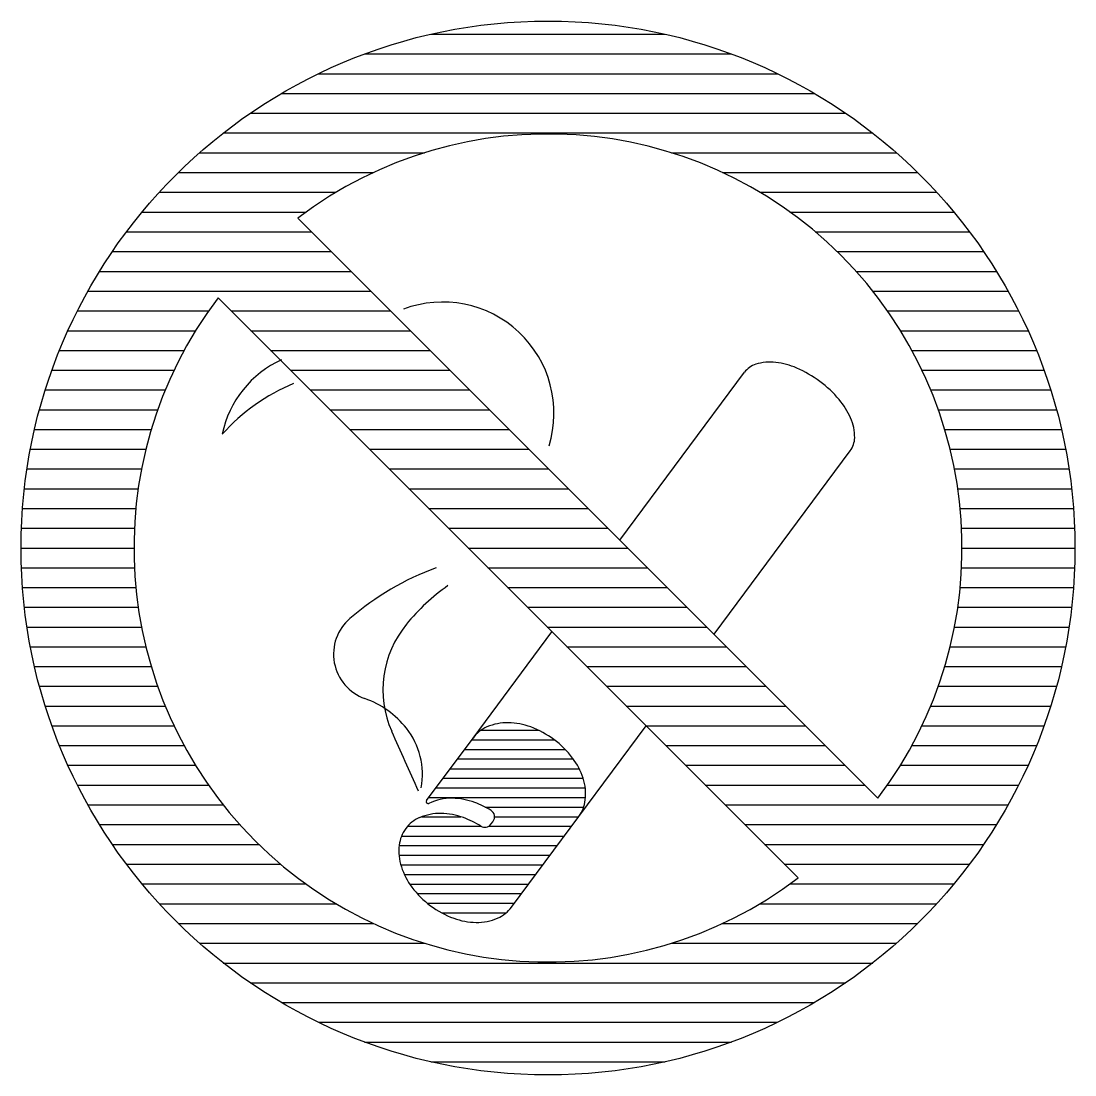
# Model space of a CAD drawing. Header units: millimetres. Extents: x -3 to 2253, y -3 to 1300.
# Drawn here: x 100 to 110, y 400 to 410 of the extents above; entities that cross this region are included whole.
import ezdxf

# ---------------------------------------------------------------- set-up
doc = ezdxf.new("R2010")
doc.units = ezdxf.units.MM
doc.layers.add('ROOD', color=1, linetype='Continuous')
doc.layers.add('VEILIG', color=7, linetype='Continuous')

# ---------------------------------------------------------------- blocks, each defined once
blk = doc.blocks.new('*X299')
at = {"color": 0}
for p, q in [((7.366, 97.271), (7.909, 97.271)), ((7.276, 97.18), (8.061, 97.18)), ((7.208, 97.089), (8.164, 97.089)), ((7.073, 96.906), (8.296, 96.906)), ((7.14, 96.998), (8.241, 96.998)), ((7.005, 96.815), (8.333, 96.815)), ((6.937, 96.724), (8.353, 96.724)), ((6.869, 96.633), (8.356, 96.633)), ((7.404, 96.541), (8.339, 96.541)), ((6.804, 96.45), (7.173, 96.45)), ((7.494, 96.45), (8.291, 96.45)), ((6.668, 96.359), (7.366, 96.359)), ((7.437, 96.359), (8.223, 96.359)), ((6.611, 96.267), (8.155, 96.267)), ((6.588, 96.176), (8.087, 96.176)), ((6.587, 96.085), (8.02, 96.085)), ((6.603, 95.994), (7.952, 95.994)), ((6.637, 95.903), (7.884, 95.903)), ((6.688, 95.811), (7.817, 95.811)), ((6.76, 95.72), (7.749, 95.72)), ((6.856, 95.629), (7.681, 95.629)), ((6.993, 95.538), (7.603, 95.538))]:
    blk.add_line(p, q, dxfattribs=at)
blk = doc.blocks.new('*X298')
at = {"color": 0}
for p, q in [((6.889, 103.875), (9.111, 103.875)), ((6.26, 103.688), (9.74, 103.688)), ((5.821, 103.5), (10.179, 103.5)), ((5.47, 103.312), (10.53, 103.312)), ((5.174, 103.125), (10.826, 103.125)), ((4.918, 102.938), (11.082, 102.938)), ((4.693, 102.75), (6.829, 102.75)), ((9.171, 102.75), (11.307, 102.75)), ((4.492, 102.562), (6.344, 102.562)), ((9.656, 102.562), (11.508, 102.562)), ((4.311, 102.375), (5.989, 102.375)), ((10.011, 102.375), (11.689, 102.375)), ((4.148, 102.188), (5.704, 102.188)), ((10.296, 102.188), (11.852, 102.188)), ((4, 102), (5.758, 102)), ((10.536, 102), (12, 102)), ((3.866, 101.812), (5.945, 101.812)), ((10.743, 101.812), (12.134, 101.812)), ((3.744, 101.625), (6.133, 101.625)), ((10.923, 101.625), (12.256, 101.625)), ((3.634, 101.438), (6.32, 101.438)), ((11.081, 101.438), (12.366, 101.438)), ((3.535, 101.25), (4.78, 101.25)), ((4.992, 101.25), (6.508, 101.25)), ((11.22, 101.25), (12.465, 101.25)), ((3.445, 101.062), (4.656, 101.062)), ((5.18, 101.062), (6.695, 101.062)), ((11.344, 101.062), (12.555, 101.062)), ((3.365, 100.875), (4.548, 100.875)), ((5.367, 100.875), (6.883, 100.875)), ((11.452, 100.875), (12.635, 100.875)), ((3.293, 100.688), (4.452, 100.688)), ((5.555, 100.688), (7.07, 100.688)), ((11.548, 100.688), (12.707, 100.688)), ((3.23, 100.5), (4.369, 100.5)), ((5.742, 100.5), (7.258, 100.5)), ((11.631, 100.5), (12.77, 100.5)), ((3.175, 100.312), (4.297, 100.312)), ((5.93, 100.312), (7.445, 100.312)), ((11.703, 100.312), (12.825, 100.312)), ((3.128, 100.125), (4.236, 100.125)), ((6.117, 100.125), (7.633, 100.125)), ((11.764, 100.125), (12.872, 100.125)), ((3.089, 99.938), (4.185, 99.938)), ((6.305, 99.938), (7.82, 99.938)), ((11.815, 99.938), (12.911, 99.938)), ((3.057, 99.75), (4.144, 99.75)), ((6.492, 99.75), (8.008, 99.75)), ((11.856, 99.75), (12.943, 99.75)), ((3.032, 99.562), (4.112, 99.562)), ((6.68, 99.562), (8.195, 99.562)), ((11.888, 99.562), (12.968, 99.562)), ((3.014, 99.375), (4.089, 99.375)), ((6.867, 99.375), (8.383, 99.375)), ((11.911, 99.375), (12.986, 99.375)), ((3.004, 99.188), (4.076, 99.188)), ((7.055, 99.188), (8.57, 99.188)), ((11.924, 99.188), (12.996, 99.188)), ((3, 99), (4.071, 99)), ((7.242, 99), (8.758, 99)), ((11.929, 99), (13, 99)), ((3.004, 98.812), (4.076, 98.812)), ((7.43, 98.812), (8.945, 98.812)), ((11.924, 98.812), (12.996, 98.812)), ((3.014, 98.625), (4.089, 98.625)), ((7.617, 98.625), (9.133, 98.625)), ((11.911, 98.625), (12.986, 98.625)), ((3.032, 98.438), (4.112, 98.438)), ((7.805, 98.438), (9.32, 98.438)), ((11.888, 98.438), (12.968, 98.438)), ((3.057, 98.25), (4.144, 98.25)), ((7.992, 98.25), (9.508, 98.25)), ((11.856, 98.25), (12.943, 98.25)), ((3.089, 98.062), (4.185, 98.062)), ((8.18, 98.062), (9.695, 98.062)), ((11.815, 98.062), (12.911, 98.062)), ((3.128, 97.875), (4.236, 97.875)), ((8.367, 97.875), (9.883, 97.875)), ((11.764, 97.875), (12.872, 97.875)), ((3.175, 97.688), (4.297, 97.688)), ((8.555, 97.688), (10.07, 97.688)), ((11.703, 97.688), (12.825, 97.688)), ((3.23, 97.5), (4.369, 97.5)), ((8.742, 97.5), (10.258, 97.5)), ((11.631, 97.5), (12.77, 97.5)), ((3.293, 97.312), (4.452, 97.312)), ((8.93, 97.312), (10.445, 97.312)), ((11.548, 97.312), (12.707, 97.312)), ((3.365, 97.125), (4.548, 97.125)), ((9.117, 97.125), (10.633, 97.125)), ((11.452, 97.125), (12.635, 97.125)), ((3.445, 96.938), (4.656, 96.938)), ((9.305, 96.938), (10.82, 96.938)), ((11.344, 96.938), (12.555, 96.938)), ((3.535, 96.75), (4.78, 96.75)), ((9.492, 96.75), (11.008, 96.75)), ((11.22, 96.75), (12.465, 96.75)), ((3.634, 96.562), (4.919, 96.562)), ((9.68, 96.562), (12.366, 96.562)), ((3.744, 96.375), (5.077, 96.375)), ((9.867, 96.375), (12.256, 96.375)), ((3.866, 96.188), (5.257, 96.188)), ((10.055, 96.188), (12.134, 96.188)), ((4, 96), (5.464, 96)), ((10.242, 96), (12, 96)), ((4.148, 95.812), (5.704, 95.812)), ((10.296, 95.812), (11.852, 95.812)), ((4.311, 95.625), (5.989, 95.625)), ((10.011, 95.625), (11.689, 95.625)), ((4.492, 95.438), (6.344, 95.438)), ((9.656, 95.438), (11.508, 95.438)), ((4.693, 95.25), (6.829, 95.25)), ((9.171, 95.25), (11.307, 95.25)), ((4.918, 95.062), (11.082, 95.062)), ((5.174, 94.875), (10.826, 94.875)), ((5.47, 94.688), (10.53, 94.688)), ((5.821, 94.5), (10.179, 94.5)), ((6.26, 94.312), (9.74, 94.312)), ((6.889, 94.125), (9.111, 94.125))]:
    blk.add_line(p, q, dxfattribs=at)
blk = doc.blocks.new('0800')
at = {"layer": 'VEILIG'}
for p, q in [((-2.373, 3.131), (3.131, -2.373)), ((-3.131, 2.373), (2.373, -3.131)), ((0.682, 0.075), (1.864, 1.667)), ((1.576, -0.818), (2.868, 0.922)), ((-0.711, -1.803), (0.037, -0.795)), ((0.292, -2.548), (0.93, -1.688)), ((-1.153, -2.397), (-0.711, -1.803)), ((-0.541, -2.622), (-0.52, -2.594)), ((-0.346, -3.408), (0.292, -2.548))]:
    blk.add_line(p, q, dxfattribs=at)
for points in [[(2.868, 0.922, 0.1581), (2.91, 1.046, 0.10651), (2.871, 1.234, 0.07181), (2.763, 1.408, 0.05817), (2.579, 1.581, 0.05817), (2.36, 1.708, 0.07181), (2.162, 1.761, 0.10651), (1.971, 1.743, 0.1581), (1.864, 1.667, 0.1581)], [(0.292, -2.548, 0.13214), (0.354, -2.391, 0.10666), (0.333, -2.185, 0.08334), (0.234, -1.993, 0.07204), (0.056, -1.817, 0.07204), (-0.164, -1.698, 0.08334), (-0.376, -1.659, 0.10666), (-0.58, -1.698, 0.13214), (-0.711, -1.803, 0.13214)]]:
    blk.add_lwpolyline(points, format="xyb", dxfattribs=at)
blk.add_circle((0, 0), 5, dxfattribs=at)
for centre, radius, start, end in [((0, 0), 3.929, 322.8375, 127.1625), ((0, 0), 3.929, 142.8375, 307.1625), ((-0.999, 1.278), 1.056, 342.9403, 110.6385), ((-2.115, 0.879), 0.997, 114.43, 168.2881), ((-1.691, -0.177), 1.882, 112.6033, 138.0557), ((-0.13, -2.713), 2.691, 110.2545, 130.5376), ((0.234, -2.026), 2.046, 125.3322, 140.4642), ((-1.588, -1.007), 0.447, 130.5376, 250.4315), ((-0.589, -1.346), 0.977, 140.4642, 203.732), ((-2.033, -2.259), 0.881, 38.4565, 70.4315), ((32.223, 13.08), 36.821, 203.732, 204.6945), ((-1.894, -2.148), 0.703, 349.5978, 38.4565), ((-1.138, -2.408), 0.0179, 143.4147, 295.725), ((-0.917, -2.866), 0.491, 88.9524, 115.725), ((-0.92, -3.029), 0.654, 69.8964, 88.9524), ((-0.995, -3.234), 0.872, 58.5334, 69.8964), ((-0.578, -2.551), 0.0714, 323.4147, 58.5334), ((-1.09, -2.856), 0.324, 113.3053, 143.4147), ((-1.024, -3.01), 0.491, 88.9524, 113.3053), ((-1.027, -3.173), 0.654, 69.8964, 88.9524), ((-1.102, -3.377), 0.872, 57.7567, 69.8964), ((-1.09, -2.856), 0.324, 143.4147, 173.5241), ((-0.599, -2.579), 0.0714, 237.7567, 323.4147), ((-0.924, -2.875), 0.491, 173.5241, 197.877), ((-0.769, -2.825), 0.654, 197.877, 216.9329), ((-0.595, -2.694), 0.872, 216.9329, 233.4147), ((-0.595, -2.694), 0.872, 233.4147, 249.8964), ((-0.606, -3.215), 0.324, 293.3053, 323.4147), ((-0.67, -2.899), 0.654, 249.8964, 268.9524), ((-0.673, -3.062), 0.491, 268.9524, 293.3053)]:
    blk.add_arc(centre, radius, start, end, dxfattribs=at)
at = {"layer": 'ROOD'}
blk.add_blockref('*X298', (-8, -99), dxfattribs=at)
at = {"layer": 'VEILIG'}
blk.add_blockref('*X299', (-8, -99), dxfattribs=at)

msp = doc.modelspace()

# ---------------------------------------------------------------- block references
msp.add_blockref('0800', (105, 405))

doc.saveas('drawing.dxf')
